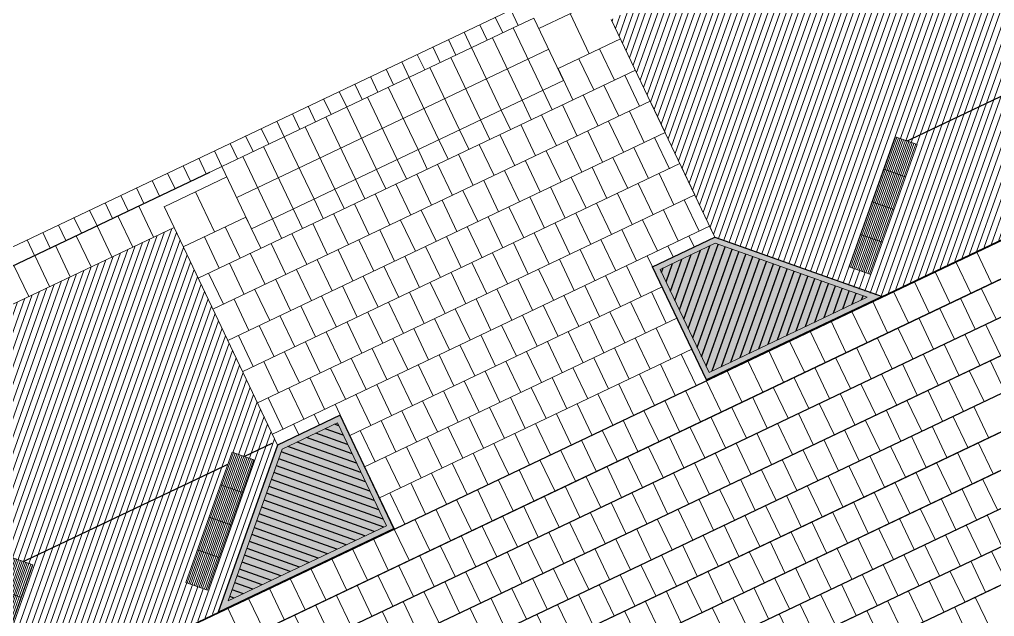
# Model space of a CAD drawing. Header units: metres. Extents: x 679599 to 680028, y 2748524 to 2748840.
# Drawn here: x 679744.37 to 679761.29, y 2748731.06 to 2748741.43 of the extents above; entities that cross this region are included whole.
import ezdxf

# ---------------------------------------------------------------- set-up
doc = ezdxf.new("R2010")
doc.units = ezdxf.units.M
doc.header["$LTSCALE"] = 5
doc.layers.add('00-AUX', color=2, linetype='Continuous', plot=False)
doc.layers.add('00-AUX Tree Pit', color=2, linetype='Continuous', plot=False)
for name, color, linetype, lineweight, plot in [('02-L-B-Barrier Curb', 210, 'Continuous', 5, False), ('02-L-B-Channel', 140, 'Continuous', 5, False), ('02-L-B-Curb', 11, 'Continuous', 5, False)]:
    doc.layers.add(name, color=color, linetype=linetype, lineweight=lineweight, plot=plot)
doc.layers.add('02-L-B-Flat Bar', color=181, linetype='Continuous', lineweight=5)
doc.layers.add('04-BK-Tree Pit', color=6, linetype='Continuous', lineweight=5)
for name, color, linetype, lineweight, true_color in [('02-L-Joints-Paviment_07_Precast Concrete Blocks 60X40', 7, 'Continuous', 5, 0x999999), ('03-TR-Pavement_07_Precast Concrete Blocks 20X10', 7, 'Continuous', 5, 0x999999), ('03-TR-Pavement_07_Precast Concrete Blocks 60X40', 7, 'Continuous', 5, 0x999999), ('03-TR-Pavement_07_Precast irregular Concrete Blocks', 7, 'Continuous', 5, 0xb3b3b3)]:
    doc.layers.add(name, color=color, linetype=linetype, lineweight=lineweight, true_color=true_color)
doc.layers.add('03-TR-Tree Pit_Green', color=46, linetype='Continuous')
doc.layers.add('03-TR-Tree Pit_White', color=7, linetype='Continuous', true_color=0xfcfcfc)
pattern_1 = [(70.5, (0, 0), (-0.094275932128, 0.033384858509), [])]

# ---------------------------------------------------------------- blocks, each defined once
blk = doc.blocks.new('*U5')
at = {"layer": '02-L-B-Channel'}
blk.add_lwpolyline([(0, 0), (0, -0.3)], dxfattribs=at)
blk = doc.blocks.new('*U6')
at = {"layer": '02-L-B-Channel', "color": 0, "linetype": 'ByBlock', "lineweight": -2, "transparency": 16777216, "rotation": 25.44812428929673}
for p in [(679752.897, 2748741.595), (679752.355, 2748741.337), (679752.626, 2748741.466), (679752.084, 2748741.208), (679751.813, 2748741.08), (679751.272, 2748740.822), (679751.543, 2748740.951), (679751.001, 2748740.693), (679750.73, 2748740.564), (679750.459, 2748740.435), (679749.917, 2748740.177), (679750.188, 2748740.306), (679749.646, 2748740.048), (679749.375, 2748739.919), (679748.834, 2748739.662), (679749.105, 2748739.79), (679748.563, 2748739.533), (679748.292, 2748739.404), (679747.75, 2748739.146), (679748.021, 2748739.275), (679747.479, 2748739.017), (679747.208, 2748738.888), (679746.667, 2748738.63), (679746.937, 2748738.759), (679746.396, 2748738.501), (679746.125, 2748738.372), (679745.583, 2748738.115), (679745.854, 2748738.244), (679745.312, 2748737.986), (679745.041, 2748737.857), (679744.77, 2748737.728), (679744.499, 2748737.599)]:
    blk.add_blockref('*U5', p, dxfattribs=at)
blk = doc.blocks.new('Tree Pit Ford')
at = {"layer": '03-TR-Tree Pit_Green', "ltscale": 0.3}
h = blk.add_hatch(dxfattribs=at)
h.set_pattern_fill('ANSI31', color=256, scale=0.04)
h.paths.add_polyline_path([(-0.045, 1.149), (1.934, -0.83), (-1.104, -0.83), (-1.104, 1.149)])
at = {"layer": '03-TR-Tree Pit_White'}
h = blk.add_hatch(color=256, dxfattribs=at)
h.dxf.hatch_style = 1
h.paths.add_polyline_path([(-0.004, 1.249), (2.175, -0.93), (-1.204, -0.93), (-1.204, 1.249)])
at = {"layer": '02-L-B-Curb'}
blk.add_lwpolyline([(-0.004, 1.249), (2.175, -0.93), (-1.204, -0.93), (-1.204, 1.249)], close=True, dxfattribs=at)
at = {"layer": '02-L-B-Curb', "color": 6}
blk.add_lwpolyline([(-0.045, 1.149), (1.934, -0.83), (-1.104, -0.83), (-1.104, 1.149)], close=True, dxfattribs=at)
blk = doc.blocks.new('Piece Parking')
blk.add_wipeout([(-1.7, 0.2), (-1.7, -0.2), (0.7, -0.2), (0.7, 0.2)])
at = {"layer": '03-TR-Pavement_07_Precast irregular Concrete Blocks'}
h = blk.add_hatch(dxfattribs=at)
h.set_pattern_fill('ANSI31', color=256, scale=0.01, angle=135)
h.paths.add_polyline_path([(-1.7, 0.2), (0.7, 0.2), (0.7, -0.2), (-1.7, -0.2)])
blk.add_lwpolyline([(-1.7, 0.2), (0.7, 0.2), (0.7, -0.2), (-1.7, -0.2)], close=True)
at = {"layer": '02-L-Joints-Paviment_07_Precast Concrete Blocks 60X40'}
for points in [[(-1.1, 0.2), (-1.1, -0.2)], [(-0.5, 0.2), (-0.5, -0.2)], [(0.1, 0.2), (0.1, -0.2)]]:
    blk.add_lwpolyline(points, dxfattribs=at)
blk = doc.blocks.new('*U50')
at = {"rotation": 44.98941899152474}
blk.add_blockref('Piece Parking', (-0.199, -0.481), dxfattribs=at)
blk = doc.blocks.new('*U51')
at = {"layer": '02-L-B-Barrier Curb', "color": 0, "linetype": 'ByBlock', "lineweight": -2, "transparency": 16777216, "rotation": 25.44812282596097}
blk.add_blockref('*U50', (679759.499, 2748739.184), dxfattribs=at)
blk = doc.blocks.new('*U52')
at = {"rotation": 44.98941982657354}
blk.add_blockref('Piece Parking', (-0.199, -0.481), dxfattribs=at)
blk = doc.blocks.new('*U53')
at = {"layer": '02-L-B-Barrier Curb', "color": 0, "linetype": 'ByBlock', "lineweight": -2, "transparency": 16777216, "rotation": 25.44812199091215}
for p in [(679747.986, 2748733.705), (679744.149, 2748731.879)]:
    blk.add_blockref('*U52', p, dxfattribs=at)

msp = doc.modelspace()

# ---------------------------------------------------------------- hatches: boundary and pattern name
at = {"layer": '03-TR-Pavement_07_Precast Concrete Blocks 20X10'}
h = msp.add_hatch(dxfattribs=at)
h.set_pattern_fill('ANSI31', color=256, scale=0.0315, angle=25.5)
h.set_pattern_definition(pattern_1)
edge = h.paths.add_edge_path()
edge.add_line((679754.639, 2748741.428), (679756.438, 2748737.648))
edge.add_line((679756.438, 2748737.648), (679759.31, 2748736.613))
edge.add_line((679759.31, 2748736.613), (679763.155, 2748738.443))
edge.add_line((679763.155, 2748738.443), (679764.159, 2748741.27))
edge.add_line((679764.159, 2748741.27), (679766.986, 2748740.266))
edge.add_line((679766.986, 2748740.266), (679770.831, 2748742.096))
edge.add_line((679770.831, 2748742.096), (679771.835, 2748744.923))
edge.add_line((679771.835, 2748744.923), (679774.662, 2748743.919))
edge.add_line((679774.662, 2748743.919), (679778.507, 2748745.748))
edge.add_line((679778.507, 2748745.748), (679779.511, 2748748.576))
edge.add_line((679779.511, 2748748.576), (679782.338, 2748747.571))
edge.add_line((679782.338, 2748747.571), (679786.176, 2748749.398))
edge.add_line((679786.176, 2748749.398), (679787.186, 2748752.228))
edge.add_line((679787.186, 2748752.228), (679790.014, 2748751.224))
edge.add_line((679790.014, 2748751.224), (679793.857, 2748753.054))
edge.add_line((679793.857, 2748753.054), (679794.828, 2748755.786))
edge.add_line((679794.828, 2748755.786), (679794.862, 2748755.88))
edge.add_line((679794.862, 2748755.88), (679797.688, 2748754.876))
edge.add_line((679797.688, 2748754.876), (679801.533, 2748756.706))
edge.add_line((679801.533, 2748756.706), (679802.537, 2748759.533))
edge.add_line((679802.537, 2748759.533), (679805.364, 2748758.529))
edge.add_line((679805.364, 2748758.529), (679809.208, 2748760.358))
edge.add_line((679809.208, 2748760.358), (679810.212, 2748763.185))
edge.add_line((679810.212, 2748763.185), (679813.04, 2748762.181))
edge.add_line((679813.04, 2748762.181), (679816.883, 2748764.01))
edge.add_line((679816.883, 2748764.01), (679817.885, 2748766.836))
edge.add_line((679817.885, 2748766.836), (679820.714, 2748765.833))
edge.add_line((679820.714, 2748765.833), (679824.559, 2748767.663))
edge.add_line((679824.559, 2748767.663), (679825.563, 2748770.49))
edge.add_line((679825.563, 2748770.49), (679828.39, 2748769.486))
edge.add_line((679828.39, 2748769.486), (679832.234, 2748771.315))
edge.add_line((679832.234, 2748771.315), (679833.238, 2748774.142))
edge.add_line((679833.238, 2748774.142), (679836.062, 2748773.137))
edge.add_line((679836.062, 2748773.137), (679839.907, 2748774.967))
edge.add_line((679839.907, 2748774.967), (679840.952, 2748777.865))
edge.add_line((679840.952, 2748777.865), (679839.153, 2748781.645))
edge.add_line((679839.153, 2748781.645), (679754.643, 2748741.429))
h = msp.add_hatch(dxfattribs=at)
h.set_pattern_fill('ANSI31', color=256, scale=0.0315, angle=25.5)
h.set_pattern_definition(pattern_1)
edge = h.paths.add_edge_path()
edge.add_line((679693.238, 2748712.205), (679695.035, 2748708.429))
edge.add_line((679695.035, 2748708.429), (679697.925, 2748707.403))
edge.add_line((679697.925, 2748707.403), (679701.77, 2748709.232))
edge.add_line((679701.77, 2748709.232), (679702.775, 2748712.059))
edge.add_line((679702.775, 2748712.059), (679705.602, 2748711.055))
edge.add_line((679705.602, 2748711.055), (679709.447, 2748712.885))
edge.add_line((679709.447, 2748712.885), (679710.451, 2748715.712))
edge.add_line((679710.451, 2748715.712), (679713.278, 2748714.708))
edge.add_line((679713.278, 2748714.708), (679717.123, 2748716.538))
edge.add_line((679717.123, 2748716.538), (679718.127, 2748719.365))
edge.add_line((679718.127, 2748719.365), (679720.954, 2748718.361))
edge.add_line((679720.954, 2748718.361), (679724.792, 2748720.187))
edge.add_line((679724.792, 2748720.187), (679725.802, 2748723.017))
edge.add_line((679725.802, 2748723.017), (679728.63, 2748722.014))
edge.add_line((679728.63, 2748722.014), (679732.474, 2748723.843))
edge.add_line((679732.474, 2748723.843), (679733.444, 2748726.576))
edge.add_line((679733.444, 2748726.576), (679733.478, 2748726.669))
edge.add_line((679733.478, 2748726.669), (679736.304, 2748725.666))
edge.add_line((679736.304, 2748725.666), (679740.149, 2748727.495))
edge.add_line((679740.149, 2748727.495), (679741.153, 2748730.322))
edge.add_line((679741.153, 2748730.322), (679743.98, 2748729.318))
edge.add_line((679743.98, 2748729.318), (679747.825, 2748731.148))
edge.add_line((679747.825, 2748731.148), (679748.847, 2748734.036))
edge.add_line((679748.847, 2748734.036), (679747.049, 2748737.816))
edge.add_line((679747.049, 2748737.816), (679693.237, 2748712.208))

# ---------------------------------------------------------------- linework, layer by layer
at = {"layer": '00-AUX'}
for points in [[(679670.326, 2748694.247), (679906.736, 2748806.746)], [(679670.403, 2748693.619), (679906.813, 2748806.118)], [(679670.841, 2748693.163), (679907.252, 2748805.663)], [(679670.919, 2748692.536), (679907.329, 2748805.035)], [(679671.357, 2748692.08), (679907.767, 2748804.579)], [(679671.434, 2748691.452), (679907.845, 2748803.951)], [(679671.873, 2748690.996), (679908.283, 2748803.495)], [(679671.95, 2748690.369), (679908.36, 2748802.868)], [(679675.639, 2748691.46), (679908.831, 2748802.427)], [(679680.412, 2748693.066), (679908.864, 2748801.779)], [(679759.499, 2748739.184), (679840.858, 2748777.899)], [(679747.666, 2748738.77), (679692.134, 2748712.344)], [(679698.097, 2748709.964), (679748.753, 2748734.07)]]:
    msp.add_lwpolyline(points, dxfattribs=at)
at = {"layer": '00-AUX Tree Pit', "ltscale": 0.3}
for points in [[(679756.438, 2748737.648), (679759.341, 2748736.617), (679756.29, 2748735.166), (679755.354, 2748737.133)], [(679748.847, 2748734.036), (679747.816, 2748731.133), (679750.867, 2748732.585), (679749.931, 2748734.552)]]:
    msp.add_lwpolyline(points, close=True, dxfattribs=at)
at = {"layer": '02-L-B-Barrier Curb'}
for points in [[(679753.383, 2748741.273), (679754.461, 2748741.786)], [(679746.793, 2748738.354), (679747.88, 2748738.875)], [(679746.879, 2748738.174), (679747.966, 2748738.695)]]:
    msp.add_lwpolyline(points, dxfattribs=at)
at = {"layer": '02-L-B-Channel'}
msp.add_lwpolyline([(679958.866, 2748839.608), (679599.301, 2748668.504)], dxfattribs=at)
at = {"layer": '02-L-B-Flat Bar'}
for points in [[(679759.323, 2748736.609), (679839.921, 2748774.962)], [(679756.438, 2748737.648), (679754.639, 2748741.428)], [(679748.847, 2748734.036), (679747.049, 2748737.816)], [(679697.907, 2748707.394), (679747.819, 2748731.132)]]:
    msp.add_lwpolyline(points, dxfattribs=at)
at = {"layer": '02-L-Joints-Paviment_07_Precast Concrete Blocks 60X40'}
for p, q in [((679754.258, 2748740.832), (679753.925, 2748741.531)), ((679753.297, 2748741.453), (679753.813, 2748740.37)), ((679748.241, 2748739.047), (679752.936, 2748741.282)), ((679754.438, 2748740.918), (679754.696, 2748740.376)), ((679754.077, 2748740.746), (679754.335, 2748740.204)), ((679753.716, 2748740.574), (679753.974, 2748740.032)), ((679753.813, 2748740.37), (679748.395, 2748737.792)), ((679754.874, 2748740.461), (679755.132, 2748739.919)), ((679753.452, 2748740.198), (679753.613, 2748739.86)), ((679754.513, 2748740.289), (679754.771, 2748739.747)), ((679753.091, 2748740.026), (679753.251, 2748739.688)), ((679754.152, 2748740.117), (679754.41, 2748739.575)), ((679755.315, 2748740.006), (679755.573, 2748739.464)), ((679752.729, 2748739.854), (679752.89, 2748739.517)), ((679753.791, 2748739.945), (679754.049, 2748739.403)), ((679754.954, 2748739.834), (679755.212, 2748739.292)), ((679752.368, 2748739.682), (679752.529, 2748739.345)), ((679753.43, 2748739.773), (679753.687, 2748739.231)), ((679754.593, 2748739.662), (679754.851, 2748739.121)), ((679752.007, 2748739.511), (679752.168, 2748739.173)), ((679753.068, 2748739.601), (679753.326, 2748739.06)), ((679754.232, 2748739.49), (679754.489, 2748738.949)), ((679751.646, 2748739.339), (679751.807, 2748739.001)), ((679752.707, 2748739.43), (679752.965, 2748738.888)), ((679753.87, 2748739.319), (679754.128, 2748738.777)), ((679755.39, 2748739.377), (679755.648, 2748738.835)), ((679751.285, 2748739.167), (679751.445, 2748738.829)), ((679752.346, 2748739.258), (679752.604, 2748738.716)), ((679753.509, 2748739.147), (679753.767, 2748738.605)), ((679755.029, 2748739.205), (679755.287, 2748738.664)), ((679750.924, 2748738.995), (679751.084, 2748738.657)), ((679751.985, 2748739.086), (679752.243, 2748738.544)), ((679753.148, 2748738.975), (679753.406, 2748738.433)), ((679754.668, 2748739.033), (679754.925, 2748738.492)), ((679748.395, 2748737.792), (679747.88, 2748738.875)), ((679750.562, 2748738.823), (679750.723, 2748738.485)), ((679751.624, 2748738.914), (679751.881, 2748738.372)), ((679752.787, 2748738.803), (679753.045, 2748738.261)), ((679754.306, 2748738.862), (679754.564, 2748738.32)), ((679755.831, 2748738.923), (679756.089, 2748738.381)), ((679750.201, 2748738.651), (679750.362, 2748738.313)), ((679751.262, 2748738.742), (679751.52, 2748738.2)), ((679752.426, 2748738.631), (679752.683, 2748738.089)), ((679753.945, 2748738.69), (679754.203, 2748738.148)), ((679755.47, 2748738.751), (679755.727, 2748738.209)), ((679749.84, 2748738.479), (679750.001, 2748738.142)), ((679750.901, 2748738.57), (679751.159, 2748738.028)), ((679752.064, 2748738.459), (679752.322, 2748737.917)), ((679753.584, 2748738.518), (679753.842, 2748737.976)), ((679755.108, 2748738.579), (679755.366, 2748738.037)), ((679747.754, 2748737.737), (679747.421, 2748738.436)), ((679749.479, 2748738.307), (679749.639, 2748737.97)), ((679750.54, 2748738.398), (679750.798, 2748737.856)), ((679751.703, 2748738.287), (679751.961, 2748737.746)), ((679753.223, 2748738.346), (679753.481, 2748737.804)), ((679754.747, 2748738.407), (679755.005, 2748737.865)), ((679755.906, 2748738.294), (679756.163, 2748737.752)), ((679747.049, 2748737.816), (679746.877, 2748738.177)), ((679749.118, 2748738.136), (679749.278, 2748737.798)), ((679750.179, 2748738.226), (679750.437, 2748737.685)), ((679751.342, 2748738.115), (679751.6, 2748737.574)), ((679752.862, 2748738.174), (679753.119, 2748737.632)), ((679754.386, 2748738.235), (679754.644, 2748737.693)), ((679755.544, 2748738.122), (679755.802, 2748737.58)), ((679748.298, 2748737.996), (679748.556, 2748737.454)), ((679748.756, 2748737.964), (679748.917, 2748737.626)), ((679749.818, 2748738.055), (679750.075, 2748737.513)), ((679750.981, 2748737.944), (679751.239, 2748737.402)), ((679752.5, 2748738.002), (679752.758, 2748737.46)), ((679754.025, 2748738.063), (679754.283, 2748737.521)), ((679755.183, 2748737.95), (679755.441, 2748737.408)), ((679693.237, 2748712.208), (679747.049, 2748737.816)), ((679747.937, 2748737.824), (679748.195, 2748737.282)), ((679749.456, 2748737.883), (679749.714, 2748737.341)), ((679750.62, 2748737.772), (679750.877, 2748737.23)), ((679752.139, 2748737.83), (679752.397, 2748737.289)), ((679753.664, 2748737.891), (679753.921, 2748737.349)), ((679754.822, 2748737.778), (679755.08, 2748737.236)), ((679756.346, 2748737.839), (679756.437, 2748737.648)), ((679747.576, 2748737.652), (679747.833, 2748737.11)), ((679749.095, 2748737.711), (679749.353, 2748737.169)), ((679751.778, 2748737.658), (679752.036, 2748737.117)), ((679753.302, 2748737.719), (679753.56, 2748737.178)), ((679754.461, 2748737.606), (679754.719, 2748737.064)), ((679755.985, 2748737.667), (679756.076, 2748737.476)), ((679748.734, 2748737.539), (679748.992, 2748736.997)), ((679750.258, 2748737.6), (679750.516, 2748737.058)), ((679751.417, 2748737.487), (679751.675, 2748736.945)), ((679752.941, 2748737.548), (679753.199, 2748737.006)), ((679754.1, 2748737.434), (679754.357, 2748736.892)), ((679755.624, 2748737.495), (679755.715, 2748737.304)), ((679748.373, 2748737.367), (679748.631, 2748736.825)), ((679749.897, 2748737.428), (679750.155, 2748736.886)), ((679751.056, 2748737.315), (679751.313, 2748736.773)), ((679752.58, 2748737.376), (679752.838, 2748736.834)), ((679753.738, 2748737.262), (679753.996, 2748736.721)), ((679755.263, 2748737.323), (679755.521, 2748736.782)), ((679748.012, 2748737.195), (679748.269, 2748736.653)), ((679749.536, 2748737.256), (679749.794, 2748736.714)), ((679750.694, 2748737.143), (679750.952, 2748736.601)), ((679752.219, 2748737.204), (679752.477, 2748736.662)), ((679754.902, 2748737.151), (679755.159, 2748736.61)), ((679747.65, 2748737.023), (679747.908, 2748736.481)), ((679749.175, 2748737.084), (679749.433, 2748736.542)), ((679750.333, 2748736.971), (679750.591, 2748736.429)), ((679751.858, 2748737.032), (679752.115, 2748736.49)), ((679753.377, 2748737.091), (679753.635, 2748736.549)), ((679754.54, 2748736.98), (679754.798, 2748736.438)), ((679748.814, 2748736.912), (679749.072, 2748736.371)), ((679749.972, 2748736.799), (679750.23, 2748736.257)), ((679751.496, 2748736.86), (679751.754, 2748736.318)), ((679753.016, 2748736.919), (679753.274, 2748736.377)), ((679754.179, 2748736.808), (679754.437, 2748736.266)), ((679748.452, 2748736.74), (679748.71, 2748736.199)), ((679749.611, 2748736.627), (679749.869, 2748736.085)), ((679751.135, 2748736.688), (679751.393, 2748736.146)), ((679752.655, 2748736.747), (679752.913, 2748736.205)), ((679753.818, 2748736.636), (679754.076, 2748736.094)), ((679755.338, 2748736.694), (679755.595, 2748736.153)), ((679748.091, 2748736.569), (679748.349, 2748736.027)), ((679749.25, 2748736.455), (679749.507, 2748735.914)), ((679750.774, 2748736.516), (679751.032, 2748735.974)), ((679752.294, 2748736.575), (679752.551, 2748736.033)), ((679753.457, 2748736.464), (679753.715, 2748735.922)), ((679754.976, 2748736.523), (679755.234, 2748735.981)), ((679748.888, 2748736.283), (679749.146, 2748735.742)), ((679750.413, 2748736.344), (679750.671, 2748735.803)), ((679751.932, 2748736.403), (679752.19, 2748735.861)), ((679753.096, 2748736.292), (679753.353, 2748735.75)), ((679754.615, 2748736.351), (679754.873, 2748735.809)), ((679748.527, 2748736.112), (679748.785, 2748735.57)), ((679750.052, 2748736.172), (679750.31, 2748735.631)), ((679751.571, 2748736.231), (679751.829, 2748735.689)), ((679752.734, 2748736.12), (679752.992, 2748735.578)), ((679754.254, 2748736.179), (679754.512, 2748735.637)), ((679748.166, 2748735.94), (679748.424, 2748735.398)), ((679749.691, 2748736.001), (679749.948, 2748735.459)), ((679751.21, 2748736.059), (679751.468, 2748735.517)), ((679752.373, 2748735.948), (679752.631, 2748735.407)), ((679753.893, 2748736.007), (679754.151, 2748735.465)), ((679755.417, 2748736.068), (679755.675, 2748735.526)), ((679749.329, 2748735.829), (679749.587, 2748735.287)), ((679750.849, 2748735.887), (679751.107, 2748735.346)), ((679752.012, 2748735.776), (679752.27, 2748735.235)), ((679753.532, 2748735.835), (679753.789, 2748735.293)), ((679755.056, 2748735.896), (679755.314, 2748735.354)), ((679748.968, 2748735.657), (679749.226, 2748735.115)), ((679750.488, 2748735.715), (679750.745, 2748735.174)), ((679751.651, 2748735.605), (679751.909, 2748735.063)), ((679753.17, 2748735.663), (679753.428, 2748735.121)), ((679754.695, 2748735.724), (679754.953, 2748735.182)), ((679755.853, 2748735.611), (679756.111, 2748735.069)), ((679748.607, 2748735.485), (679748.865, 2748734.943)), ((679750.126, 2748735.544), (679750.384, 2748735.002)), ((679751.29, 2748735.433), (679751.548, 2748734.891)), ((679752.809, 2748735.491), (679753.067, 2748734.95)), ((679754.334, 2748735.552), (679754.591, 2748735.01)), ((679755.492, 2748735.439), (679755.75, 2748734.897)), ((679749.765, 2748735.372), (679750.023, 2748734.83)), ((679750.929, 2748735.261), (679751.186, 2748734.719)), ((679752.448, 2748735.319), (679752.706, 2748734.778)), ((679753.972, 2748735.38), (679754.23, 2748734.839)), ((679755.131, 2748735.267), (679755.389, 2748734.725)), ((679749.404, 2748735.2), (679749.662, 2748734.658)), ((679750.567, 2748735.089), (679750.825, 2748734.547)), ((679752.087, 2748735.148), (679752.345, 2748734.606)), ((679753.611, 2748735.208), (679753.869, 2748734.667)), ((679754.77, 2748735.095), (679755.027, 2748734.553)), ((679749.043, 2748735.028), (679749.301, 2748734.486)), ((679750.206, 2748734.917), (679750.464, 2748734.375)), ((679751.726, 2748734.976), (679751.984, 2748734.434)), ((679753.25, 2748735.037), (679753.508, 2748734.495)), ((679754.408, 2748734.923), (679754.666, 2748734.382)), ((679748.682, 2748734.856), (679748.94, 2748734.314)), ((679749.845, 2748734.745), (679750.103, 2748734.203)), ((679751.364, 2748734.804), (679751.622, 2748734.262)), ((679752.889, 2748734.865), (679753.147, 2748734.323)), ((679754.047, 2748734.751), (679754.305, 2748734.21)), ((679749.484, 2748734.573), (679749.575, 2748734.382)), ((679751.003, 2748734.632), (679751.261, 2748734.09)), ((679752.528, 2748734.693), (679752.786, 2748734.151)), ((679753.686, 2748734.58), (679753.944, 2748734.038)), ((679749.123, 2748734.401), (679749.213, 2748734.21)), ((679750.642, 2748734.46), (679750.9, 2748733.918)), ((679752.167, 2748734.521), (679752.424, 2748733.979)), ((679753.325, 2748734.408), (679753.583, 2748733.866)), ((679750.281, 2748734.288), (679750.539, 2748733.746)), ((679751.805, 2748734.349), (679752.063, 2748733.807)), ((679752.964, 2748734.236), (679753.222, 2748733.694)), ((679751.444, 2748734.177), (679751.702, 2748733.635)), ((679752.603, 2748734.064), (679752.86, 2748733.522)), ((679751.083, 2748734.005), (679751.341, 2748733.464)), ((679752.241, 2748733.892), (679752.499, 2748733.35)), ((679750.722, 2748733.833), (679750.98, 2748733.292)), ((679751.88, 2748733.72), (679752.138, 2748733.178)), ((679751.519, 2748733.548), (679751.777, 2748733.007)), ((679751.158, 2748733.376), (679751.416, 2748732.835)), ((679750.797, 2748733.205), (679751.054, 2748732.663))]:
    msp.add_line(p, q, dxfattribs=at)
for points in [[(679752.936, 2748741.282), (679753.297, 2748741.453)], [(679753.452, 2748740.198), (679752.936, 2748741.282)], [(679753.091, 2748740.026), (679752.575, 2748741.11)], [(679748.137, 2748738.334), (679753.555, 2748740.912)], [(679752.729, 2748739.854), (679752.214, 2748740.938)], [(679752.368, 2748739.682), (679751.853, 2748740.766)], [(679752.007, 2748739.511), (679751.491, 2748740.594)], [(679751.646, 2748739.339), (679751.13, 2748740.422)], [(679751.285, 2748739.167), (679750.769, 2748740.25)], [(679750.924, 2748738.995), (679750.408, 2748740.078)], [(679750.562, 2748738.823), (679750.047, 2748739.907)], [(679750.201, 2748738.651), (679749.686, 2748739.735)], [(679749.84, 2748738.479), (679749.324, 2748739.563)], [(679749.479, 2748738.307), (679748.963, 2748739.391)], [(679749.118, 2748738.136), (679748.602, 2748739.219)], [(679747.88, 2748738.875), (679748.241, 2748739.047)], [(679748.756, 2748737.964), (679748.241, 2748739.047)], [(679746.693, 2748737.646), (679746.436, 2748738.187)], [(679746.332, 2748737.474), (679746.074, 2748738.015)], [(679745.971, 2748737.302), (679745.713, 2748737.843)], [(679745.609, 2748737.131), (679745.352, 2748737.671)], [(679745.248, 2748736.959), (679744.991, 2748737.499)], [(679744.887, 2748736.787), (679744.63, 2748737.328)], [(679760.984, 2748737.388), (679761.242, 2748736.846)], [(679744.526, 2748736.615), (679744.268, 2748737.156)], [(679760.623, 2748737.216), (679760.881, 2748736.674)], [(679760.262, 2748737.044), (679760.52, 2748736.503)], [(679759.901, 2748736.873), (679760.159, 2748736.331)], [(679761.062, 2748736.76), (679761.32, 2748736.219)], [(679759.54, 2748736.701), (679759.798, 2748736.159)], [(679760.7, 2748736.589), (679760.958, 2748736.047)], [(679759.179, 2748736.529), (679759.436, 2748735.987)], [(679760.339, 2748736.417), (679760.597, 2748735.875)], [(679758.817, 2748736.357), (679759.075, 2748735.815)], [(679758.456, 2748736.185), (679758.714, 2748735.643)], [(679759.978, 2748736.245), (679760.236, 2748735.703)], [(679761.139, 2748736.133), (679761.397, 2748735.591)], [(679758.095, 2748736.013), (679758.353, 2748735.471)], [(679759.617, 2748736.073), (679759.875, 2748735.531)], [(679760.778, 2748735.961), (679761.036, 2748735.419)], [(679757.734, 2748735.841), (679757.992, 2748735.299)], [(679759.256, 2748735.901), (679759.514, 2748735.359)], [(679760.417, 2748735.789), (679760.674, 2748735.247)], [(679757.373, 2748735.669), (679757.63, 2748735.128)], [(679758.895, 2748735.729), (679759.152, 2748735.187)], [(679760.055, 2748735.617), (679760.313, 2748735.075)], [(679757.011, 2748735.498), (679757.269, 2748734.956)], [(679758.533, 2748735.557), (679758.791, 2748735.016)], [(679759.694, 2748735.445), (679759.952, 2748734.903)], [(679761.216, 2748735.505), (679761.474, 2748734.963)], [(679756.65, 2748735.326), (679756.908, 2748734.784)], [(679758.172, 2748735.385), (679758.43, 2748734.844)], [(679759.333, 2748735.273), (679759.591, 2748734.732)], [(679760.855, 2748735.333), (679761.113, 2748734.791)], [(679756.289, 2748735.154), (679756.547, 2748734.612)], [(679757.811, 2748735.214), (679758.069, 2748734.672)], [(679758.972, 2748735.101), (679759.23, 2748734.56)], [(679760.494, 2748735.161), (679760.752, 2748734.619)], [(679755.928, 2748734.982), (679756.186, 2748734.44)], [(679757.45, 2748735.042), (679757.708, 2748734.5)], [(679758.611, 2748734.93), (679758.868, 2748734.388)], [(679760.133, 2748734.989), (679760.39, 2748734.448)], [(679755.567, 2748734.81), (679755.824, 2748734.268)], [(679757.089, 2748734.87), (679757.346, 2748734.328)], [(679758.249, 2748734.758), (679758.507, 2748734.216)], [(679759.771, 2748734.817), (679760.029, 2748734.276)], [(679755.205, 2748734.638), (679755.463, 2748734.096)], [(679756.727, 2748734.698), (679756.985, 2748734.156)], [(679757.888, 2748734.586), (679758.146, 2748734.044)], [(679759.41, 2748734.646), (679759.668, 2748734.104)], [(679760.932, 2748734.705), (679761.19, 2748734.164)], [(679754.844, 2748734.466), (679755.102, 2748733.924)], [(679756.366, 2748734.526), (679756.624, 2748733.984)], [(679757.527, 2748734.414), (679757.785, 2748733.872)], [(679759.049, 2748734.474), (679759.307, 2748733.932)], [(679760.571, 2748734.534), (679760.829, 2748733.992)], [(679754.483, 2748734.294), (679754.741, 2748733.753)], [(679756.005, 2748734.354), (679756.263, 2748733.812)], [(679757.166, 2748734.242), (679757.424, 2748733.7)], [(679758.688, 2748734.302), (679758.946, 2748733.76)], [(679760.21, 2748734.362), (679760.468, 2748733.82)], [(679754.122, 2748734.122), (679754.38, 2748733.581)], [(679755.644, 2748734.182), (679755.902, 2748733.64)], [(679756.805, 2748734.07), (679757.062, 2748733.528)], [(679758.327, 2748734.13), (679758.584, 2748733.588)], [(679759.849, 2748734.19), (679760.106, 2748733.648)], [(679761.009, 2748734.078), (679761.267, 2748733.536)], [(679753.761, 2748733.951), (679754.018, 2748733.409)], [(679755.283, 2748734.01), (679755.54, 2748733.469)], [(679756.443, 2748733.898), (679756.701, 2748733.357)], [(679757.965, 2748733.958), (679758.223, 2748733.416)], [(679759.487, 2748734.018), (679759.745, 2748733.476)], [(679760.648, 2748733.906), (679760.906, 2748733.364)], [(679753.399, 2748733.779), (679753.657, 2748733.237)], [(679754.921, 2748733.839), (679755.179, 2748733.297)], [(679756.082, 2748733.726), (679756.34, 2748733.185)], [(679757.604, 2748733.786), (679757.862, 2748733.244)], [(679759.126, 2748733.846), (679759.384, 2748733.304)], [(679760.287, 2748733.734), (679760.545, 2748733.192)], [(679753.038, 2748733.607), (679753.296, 2748733.065)], [(679754.56, 2748733.667), (679754.818, 2748733.125)], [(679755.721, 2748733.555), (679755.979, 2748733.013)], [(679757.243, 2748733.614), (679757.501, 2748733.073)], [(679758.765, 2748733.674), (679759.023, 2748733.132)], [(679759.926, 2748733.562), (679760.184, 2748733.02)], [(679752.677, 2748733.435), (679752.935, 2748732.893)], [(679754.199, 2748733.495), (679754.457, 2748732.953)], [(679755.36, 2748733.383), (679755.618, 2748732.841)], [(679756.882, 2748733.442), (679757.14, 2748732.901)], [(679758.404, 2748733.502), (679758.662, 2748732.96)], [(679759.565, 2748733.39), (679759.822, 2748732.848)], [(679761.087, 2748733.45), (679761.344, 2748732.908)], [(679752.316, 2748733.263), (679752.574, 2748732.721)], [(679753.838, 2748733.323), (679754.096, 2748732.781)], [(679754.999, 2748733.211), (679755.256, 2748732.669)], [(679756.521, 2748733.271), (679756.778, 2748732.729)], [(679758.043, 2748733.33), (679758.3, 2748732.789)], [(679759.203, 2748733.218), (679759.461, 2748732.676)], [(679760.725, 2748733.278), (679760.983, 2748732.736)], [(679751.955, 2748733.091), (679752.213, 2748732.549)], [(679753.477, 2748733.151), (679753.735, 2748732.609)], [(679754.637, 2748733.039), (679754.895, 2748732.497)], [(679756.159, 2748733.099), (679756.417, 2748732.557)], [(679757.681, 2748733.158), (679757.939, 2748732.617)], [(679758.842, 2748733.046), (679759.1, 2748732.505)], [(679760.364, 2748733.106), (679760.622, 2748732.564)], [(679751.594, 2748732.919), (679751.851, 2748732.378)], [(679753.116, 2748732.979), (679753.373, 2748732.437)], [(679754.276, 2748732.867), (679754.534, 2748732.325)], [(679755.798, 2748732.927), (679756.056, 2748732.385)], [(679757.32, 2748732.987), (679757.578, 2748732.445)], [(679758.481, 2748732.875), (679758.739, 2748732.333)], [(679760.003, 2748732.934), (679760.261, 2748732.393)], [(679751.232, 2748732.747), (679751.49, 2748732.206)], [(679752.754, 2748732.807), (679753.012, 2748732.265)], [(679753.915, 2748732.695), (679754.173, 2748732.153)], [(679755.437, 2748732.755), (679755.695, 2748732.213)], [(679756.959, 2748732.815), (679757.217, 2748732.273)], [(679758.12, 2748732.703), (679758.378, 2748732.161)], [(679759.642, 2748732.762), (679759.9, 2748732.221)], [(679761.164, 2748732.822), (679761.422, 2748732.28)], [(679750.871, 2748732.576), (679751.129, 2748732.034)], [(679752.393, 2748732.635), (679752.651, 2748732.094)], [(679753.554, 2748732.523), (679753.812, 2748731.982)], [(679755.076, 2748732.583), (679755.334, 2748732.041)], [(679756.598, 2748732.643), (679756.856, 2748732.101)], [(679757.759, 2748732.531), (679758.016, 2748731.989)], [(679759.281, 2748732.591), (679759.538, 2748732.049)], [(679760.803, 2748732.65), (679761.06, 2748732.109)], [(679750.51, 2748732.404), (679750.768, 2748731.862)], [(679752.032, 2748732.464), (679752.29, 2748731.922)], [(679754.715, 2748732.411), (679754.973, 2748731.869)], [(679756.237, 2748732.471), (679756.495, 2748731.929)], [(679757.397, 2748732.359), (679757.655, 2748731.817)], [(679758.919, 2748732.419), (679759.177, 2748731.877)], [(679760.441, 2748732.478), (679760.699, 2748731.937)], [(679750.149, 2748732.232), (679750.407, 2748731.69)], [(679751.671, 2748732.292), (679751.929, 2748731.75)], [(679753.193, 2748732.351), (679753.451, 2748731.81)], [(679754.354, 2748732.239), (679754.611, 2748731.698)], [(679755.875, 2748732.299), (679756.133, 2748731.757)], [(679757.036, 2748732.187), (679757.294, 2748731.645)], [(679758.558, 2748732.247), (679758.816, 2748731.705)], [(679760.08, 2748732.307), (679760.338, 2748731.765)], [(679761.241, 2748732.194), (679761.499, 2748731.653)], [(679749.788, 2748732.06), (679750.045, 2748731.518)], [(679751.31, 2748732.12), (679751.567, 2748731.578)], [(679752.832, 2748732.18), (679753.089, 2748731.638)], [(679753.992, 2748732.067), (679754.25, 2748731.526)], [(679755.514, 2748732.127), (679755.772, 2748731.585)], [(679756.675, 2748732.015), (679756.933, 2748731.473)], [(679758.197, 2748732.075), (679758.455, 2748731.533)], [(679759.719, 2748732.135), (679759.977, 2748731.593)], [(679760.88, 2748732.023), (679761.138, 2748731.481)], [(679749.426, 2748731.888), (679749.684, 2748731.346)], [(679750.948, 2748731.948), (679751.206, 2748731.406)], [(679752.47, 2748732.008), (679752.728, 2748731.466)], [(679753.631, 2748731.896), (679753.889, 2748731.354)], [(679755.153, 2748731.955), (679755.411, 2748731.414)], [(679757.836, 2748731.903), (679758.094, 2748731.361)], [(679759.358, 2748731.963), (679759.616, 2748731.421)], [(679760.519, 2748731.851), (679760.776, 2748731.309)], [(679749.065, 2748731.716), (679749.323, 2748731.174)], [(679750.587, 2748731.776), (679750.845, 2748731.234)], [(679752.109, 2748731.836), (679752.367, 2748731.294)], [(679753.27, 2748731.724), (679753.528, 2748731.182)], [(679754.792, 2748731.783), (679755.05, 2748731.242)], [(679756.314, 2748731.843), (679756.572, 2748731.301)], [(679757.475, 2748731.731), (679757.733, 2748731.189)], [(679758.997, 2748731.791), (679759.254, 2748731.249)], [(679760.157, 2748731.679), (679760.415, 2748731.137)], [(679748.704, 2748731.544), (679748.962, 2748731.003)], [(679750.226, 2748731.604), (679750.484, 2748731.062)], [(679751.748, 2748731.664), (679752.006, 2748731.122)], [(679752.909, 2748731.552), (679753.167, 2748731.01)], [(679754.431, 2748731.612), (679754.689, 2748731.07)], [(679755.953, 2748731.671), (679756.211, 2748731.13)], [(679757.114, 2748731.559), (679757.371, 2748731.018)], [(679758.635, 2748731.619), (679758.893, 2748731.077)], [(679748.343, 2748731.372), (679748.601, 2748730.831)], [(679749.865, 2748731.432), (679750.123, 2748730.89)], [(679751.387, 2748731.492), (679751.645, 2748730.95)], [(679752.548, 2748731.38), (679752.805, 2748730.838)], [(679754.07, 2748731.44), (679754.327, 2748730.898)], [(679755.592, 2748731.5), (679755.849, 2748730.958)], [(679756.752, 2748731.387), (679757.01, 2748730.846)], [(679758.274, 2748731.447), (679758.532, 2748730.905)], [(679759.796, 2748731.507), (679760.054, 2748730.965)], [(679760.957, 2748731.395), (679761.215, 2748730.853)], [(679747.982, 2748731.201), (679748.239, 2748730.659)], [(679749.504, 2748731.26), (679749.761, 2748730.719)], [(679751.026, 2748731.32), (679751.283, 2748730.778)], [(679752.186, 2748731.208), (679752.444, 2748730.666)], [(679753.708, 2748731.268), (679753.966, 2748730.726)], [(679755.23, 2748731.328), (679755.488, 2748730.786)], [(679756.391, 2748731.216), (679756.649, 2748730.674)], [(679757.913, 2748731.275), (679758.171, 2748730.734)], [(679759.435, 2748731.335), (679759.693, 2748730.793)], [(679760.596, 2748731.223), (679760.854, 2748730.681)], [(679749.142, 2748731.088), (679749.4, 2748730.547)], [(679750.664, 2748731.148), (679750.922, 2748730.606)], [(679753.347, 2748731.096), (679753.605, 2748730.554)], [(679754.869, 2748731.156), (679755.127, 2748730.614)], [(679757.552, 2748731.103), (679757.81, 2748730.562)], [(679759.074, 2748731.163), (679759.332, 2748730.621)]]:
    msp.add_lwpolyline(points, dxfattribs=at)
at = {"layer": '03-TR-Pavement_07_Precast Concrete Blocks 60X40'}
for p, q in [((679602.439, 2748661.942), (679961.734, 2748832.918)), ((679602.698, 2748661.401), (679961.992, 2748832.376)), ((679602.956, 2748660.859), (679962.25, 2748831.835)), ((679603.215, 2748660.318), (679962.509, 2748831.293)), ((679603.474, 2748659.776), (679962.768, 2748830.752)), ((679603.732, 2748659.235), (679963.026, 2748830.21)), ((679733.636, 2748720.387), (679963.285, 2748829.669)), ((679733.894, 2748719.845), (679963.543, 2748829.127)), ((679723.497, 2748714.233), (679963.802, 2748828.586)), ((679723.755, 2748713.692), (679904.349, 2748799.63)), ((679753.716, 2748740.574), (679754.8, 2748741.09)), ((679747.467, 2748736.936), (679755.058, 2748740.548)), ((679747.725, 2748736.394), (679755.316, 2748740.006)), ((679747.983, 2748735.853), (679755.573, 2748739.465)), ((679748.241, 2748735.311), (679755.831, 2748738.923)), ((679748.499, 2748734.769), (679756.089, 2748738.381)), ((679747.21, 2748737.478), (679748.298, 2748737.996)), ((679748.757, 2748734.227), (679756.347, 2748737.839)), ((679750.098, 2748734.201), (679755.521, 2748736.782)), ((679750.356, 2748733.659), (679755.779, 2748736.24)), ((679750.614, 2748733.118), (679756.037, 2748735.698))]:
    msp.add_line(p, q, dxfattribs=at)

# ---------------------------------------------------------------- block references
at = {"layer": '02-L-B-Channel'}
msp.add_blockref('*U6', (0, 0), dxfattribs=at)
at = {"layer": '04-BK-Tree Pit', "rotation": 25.44812425875521}
msp.add_blockref('Tree Pit Ford', (679756.978, 2748736.522), dxfattribs=at)
at = {"layer": '04-BK-Tree Pit', "xscale": -1, "rotation": 25.44812430357308}
msp.add_blockref('Tree Pit Ford', (679749.381, 2748732.907), dxfattribs=at)

# ---------------------------------------------------------------- next in the draw order: block references
at = {"layer": '02-L-B-Barrier Curb'}
for name in ['*U51', '*U53']:
    msp.add_blockref(name, (0, 0), dxfattribs=at)

doc.saveas('drawing.dxf')
